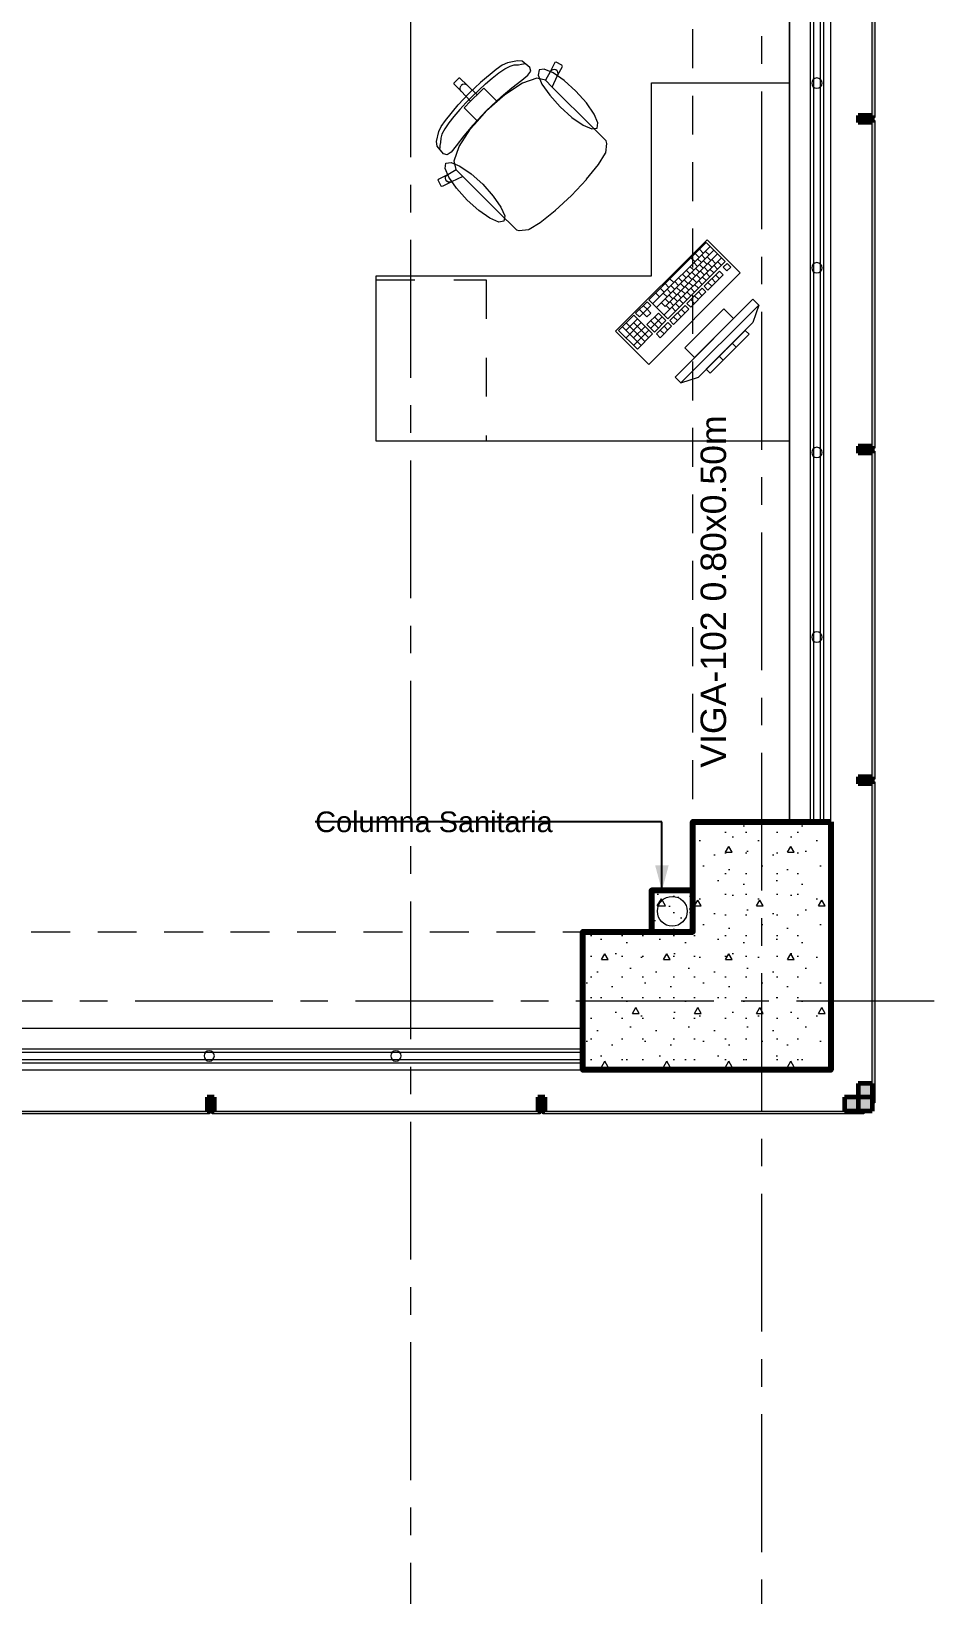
# Model space of a CAD drawing. Header units: inches. Extents: x -38 to 5698, y -33 to 92.
# Drawn here: x 326.17 to 329.44, y 5.3 to 10.97 of the extents above; entities that cross this region are included whole.
import ezdxf

# ---------------------------------------------------------------- set-up
doc = ezdxf.new("R2010")
doc.units = ezdxf.units.IN
doc.header["$MEASUREMENT"] = 0
doc.set_wipeout_variables(frame=1)
for name, pattern in [('Hidden Line', [0.195611, 0.141111, -0.0545]), ('Punto & Raya', [0.65, 0.5, -0.075, 0, -0.075]), ('Rayas', [0.282222, 0.141111, -0.141111]), ('Wipeout_Contour', [1, 0, -1])]:
    doc.linetypes.add(name, pattern=pattern)
for name, color, linetype in [('02 _ ARQ _ ALB _ Ejes Generales', 7, 'Continuous'), ('02 _ ARQ _ ZON _ Espacio.3D', 7, 'Continuous'), ('08 _ STR _ EXT _ 06 Columnas', 7, 'Continuous'), ('08 _ STR _ EXT _ 07 Losa Aligerada', 7, 'Continuous'), ('08 _ STR _ EXT _ 09 Vigas', 7, 'Continuous'), ('Acabado - Muros', 7, 'Continuous'), ('Estructura - 04 MURO', 253, 'Continuous'), ('Estructura - Carga', 7, 'Continuous'), ('Interior - Escaleras & Barandillas', 7, 'Continuous'), ('Interior - Mobiliario', 7, 'Continuous'), ('Marcador - Secciones', 251, 'Continuous'), ('MEP - HVAC', 7, 'Continuous'), ('Notas - Etiquetas', 251, 'Continuous')]:
    doc.layers.add(name, color=color, linetype=linetype)
doc.styles.add('Estilo_Generado_4', font='swisse.ttf')
doc.dimstyles.new('Estilo_Generado__8', dxfattribs={"dimtxt": 0.18, "dimasz": 0.0912, "dimexe": 0.18, "dimexo": 0.0625, "dimgap": 0, "dimtad": 0, "dimtih": 1, "dimtoh": 1, "dimdec": 4, "dimzin": 0, "dimdsep": 46, "dimcen": 0.09, "dimadec": 0, "dimazin": 0, "dimtfac": 1, "dimtdec": 4, "dimtmove": 0, "dimatfit": 3, "dimldrblk": 'ARROWHEAD_5', "dimfxl": 1, "dimtolj": 1, "dimtzin": 0, "dimarcsym": 0})

# ---------------------------------------------------------------- blocks, each defined once
blk = doc.blocks.new('ARROWHEAD_5')
at = {"linetype": 'Continuous', "lineweight": 0}
blk.add_hatch(color=0, dxfattribs=at).paths.add_polyline_path([(-1, 0.2679), (0, 0), (-1, -0.2679)])
at = {"color": 0, "linetype": 'Continuous', "lineweight": 0}
blk.add_line((0, 0), (-1, 0), dxfattribs=at)

msp = doc.modelspace()

# ---------------------------------------------------------------- hatches: boundary and pattern name
at = {"layer": 'Acabado - Muros', "linetype": 'Continuous', "lineweight": 9}
for points in [[(329.2299, 10.655), (329.2299, 11.57), (329.2199, 11.57), (329.2199, 10.655)], [(329.2299, 9.455), (329.2299, 10.645), (329.2199, 10.645), (329.2199, 9.455)], [(329.23, 8.255), (329.2299, 9.445), (329.2199, 9.445), (329.22, 8.255)], [(329.23, 7.08), (329.23, 8.245), (329.22, 8.245), (329.22, 7.08)], [(325.625, 7.04), (326.815, 7.04), (326.815, 7.05), (325.625, 7.05)], [(326.825, 7.04), (328.015, 7.04), (328.015, 7.05), (326.825, 7.05)], [(328.025, 7.04), (329.19, 7.04), (329.19, 7.05), (328.025, 7.05)]]:
    msp.add_hatch(color=250, dxfattribs=at).paths.add_polyline_path(points)
at = {"layer": 'Acabado - Muros', "linetype": 'Continuous', "lineweight": 0}
for points in [[(329.1699, 10.6375), (329.2199, 10.6375), (329.2199, 10.6625), (329.1699, 10.6625)], [(329.1699, 9.4375), (329.2199, 9.4375), (329.2199, 9.4625), (329.1699, 9.4625)], [(329.17, 8.2375), (329.22, 8.2375), (329.22, 8.2625), (329.17, 8.2625)], [(329.17, 7.15), (329.17, 7.05), (329.22, 7.05), (329.22, 7.15)], [(326.8075, 7.1), (326.8075, 7.05), (326.8325, 7.05), (326.8325, 7.1)], [(328.0075, 7.1), (328.0075, 7.05), (328.0325, 7.05), (328.0325, 7.1)], [(329.12, 7.1), (329.12, 7.05), (329.22, 7.05), (329.22, 7.1)]]:
    msp.add_hatch(color=254, dxfattribs=at).paths.add_polyline_path(points)
at = {"layer": 'Estructura - Carga', "linetype": 'Continuous', "lineweight": 13}
h = msp.add_hatch(dxfattribs=at)
h.set_pattern_fill('HORMIGÓN_ARMADO_0002', color=251, style=0, pattern_type=2)
h.set_pattern_definition([(0, (277.50004, 6e-09), (0, 0.3117692), [0.03, -0.15]), (0, (277.59004, 0.1559), (0, 0.3117692), [0.03, -0.15]), (60, (277.50004, 6e-09), (-0.27, 0.1558846), [0.03, -0.15]), (60, (277.68004, 6e-09), (-0.27, 0.1558846), [0.03, -0.15]), (120, (277.53004, 6e-09), (0.27, 0.1558846), [0.03, -0.15]), (120, (277.71004, 6e-09), (0.27, 0.1558846), [0.03, -0.15]), (0, (277.50004, 0.03), (0, 0.06), [0, -0.06, 0, -0.09]), (45, (277.53004, 0.03), (-0.04242641, 0.04242641), [0, -0.045, 0, -0.075])])
h.paths.add_polyline_path([(328.42, 7.7), (328.57, 7.7), (328.57, 7.85), (328.42, 7.85)])

# ---------------------------------------------------------------- linework, layer by layer
at = {"layer": '02 _ ARQ _ ALB _ Ejes Generales', "color": 252, "linetype": 'Punto & Raya', "lineweight": 13}
for p, q in [((328.82, 3.05), (328.82, 44.9)), ((283.3454, 7.45), (332.07, 7.45))]:
    msp.add_line(p, q, dxfattribs=at)
at = {"layer": '02 _ ARQ _ ZON _ Espacio.3D', "color": 254, "linetype": 'Continuous', "lineweight": 0, "flags": 128}
msp.add_lwpolyline([(321.57, 16.9), (321.22, 16.9), (321.22, 7.7), (321.57, 7.7), (321.57, 8.1), (322.07, 8.1), (322.07, 7.35), (328.17, 7.35), (328.17, 7.7), (328.57, 7.7), (328.57, 8.1), (328.92, 8.1), (328.92, 11.45), (323.12, 11.45), (323.12, 16.1), (321.57, 16.1)], close=True, dxfattribs=at)
at = {"layer": '08 _ STR _ EXT _ 07 Losa Aligerada', "color": 7, "linetype": 'Continuous', "lineweight": 18, "flags": 128}
msp.add_lwpolyline([(320.8699, 5.6637), (322.07, 5.6637), (322.07, 7.2), (329.07, 7.2), (329.07, 14.9999), (329.07, 15.1499), (329.07, 15.1499), (329.07, 15.7999), (329.07, 15.7999), (329.07, 18.1001), (329.07, 20.35), (326.57, 20.35), (324.17, 20.35), (324.17, 22.35), (324.17, 22.6), (324.17, 24.5), (324.17, 24.75), (324.17, 26.75), (329.07, 26.75), (329.07, 29.7)], dxfattribs=at)
at = {"layer": '08 _ STR _ EXT _ 09 Vigas', "color": 251, "linetype": 'Hidden Line', "lineweight": 13}
for p, q in [((328.57, 7.7), (328.57, 16.9)), ((322.07, 7.7), (328.57, 7.7))]:
    msp.add_line(p, q, dxfattribs=at)
at = {"layer": 'Acabado - Muros', "color": 7, "linetype": 'Continuous', "lineweight": 60}
for p, q in [((329.1699, 10.6625), (329.1699, 10.6375)), ((329.2199, 10.6625), (329.1699, 10.6625)), ((329.2199, 10.6375), (329.1699, 10.6375)), ((329.2199, 10.6625), (329.2199, 10.6375)), ((329.1699, 9.4625), (329.1699, 9.4375)), ((329.2199, 9.4625), (329.1699, 9.4625)), ((329.2199, 9.4375), (329.1699, 9.4375)), ((329.2199, 9.4625), (329.2199, 9.4375)), ((329.17, 8.2625), (329.17, 8.2375)), ((329.22, 8.2625), (329.17, 8.2625)), ((329.22, 8.2375), (329.17, 8.2375)), ((329.22, 8.2625), (329.22, 8.2375)), ((329.22, 7.15), (329.17, 7.15)), ((329.17, 7.15), (329.17, 7.05)), ((329.22, 7.15), (329.22, 7.05)), ((326.8075, 7.1), (326.8075, 7.05)), ((326.8325, 7.1), (326.8075, 7.1)), ((326.8325, 7.1), (326.8325, 7.05)), ((328.0075, 7.1), (328.0075, 7.05)), ((328.0325, 7.1), (328.0075, 7.1)), ((328.0325, 7.1), (328.0325, 7.05)), ((329.12, 7.1), (329.12, 7.05)), ((329.22, 7.1), (329.12, 7.1)), ((329.22, 7.1), (329.22, 7.05)), ((326.8325, 7.05), (326.8075, 7.05)), ((328.0325, 7.05), (328.0075, 7.05)), ((329.22, 7.05), (329.12, 7.05)), ((329.22, 7.05), (329.17, 7.05))]:
    msp.add_line(p, q, dxfattribs=at)
at = {"layer": 'Acabado - Muros', "color": 7, "linetype": 'Continuous', "lineweight": 13, "flags": 128}
for points in [[(329.2299, 10.655), (329.2199, 10.655), (329.2199, 11.57), (329.2299, 11.57)], [(329.2299, 9.455), (329.2199, 9.455), (329.2199, 10.645), (329.2299, 10.645)], [(329.23, 8.255), (329.22, 8.255), (329.2199, 9.445), (329.2299, 9.445)], [(329.23, 7.08), (329.22, 7.08), (329.22, 8.245), (329.23, 8.245)], [(325.625, 7.04), (325.625, 7.05), (326.815, 7.05), (326.815, 7.04)], [(326.825, 7.04), (326.825, 7.05), (328.015, 7.05), (328.015, 7.04)], [(328.025, 7.04), (328.025, 7.05), (329.19, 7.05), (329.19, 7.04)]]:
    msp.add_lwpolyline(points, close=True, dxfattribs=at)
at = {"layer": 'Estructura - Carga', "color": 7, "linetype": 'Continuous', "lineweight": 80, "flags": 128}
msp.add_lwpolyline([(328.42, 7.7), (328.57, 7.7), (328.57, 7.85), (328.42, 7.85)], close=True, dxfattribs=at)
at = {"layer": 'Interior - Mobiliario', "color": 175, "linetype": 'Continuous', "lineweight": 13}
for p, q in [((327.8778, 10.8447), (327.8561, 10.8298)), ((327.897, 10.8536), (327.8778, 10.8447)), ((327.8874, 10.832), (327.9063, 10.842)), ((327.9332, 10.8614), (327.897, 10.8536)), ((327.9063, 10.842), (327.921, 10.8459)), ((327.921, 10.8459), (327.9364, 10.847)), ((327.95, 10.8595), (327.9332, 10.8614)), ((327.9364, 10.847), (327.9472, 10.8491)), ((327.9472, 10.8491), (327.9552, 10.8499)), ((327.9778, 10.8363), (327.95, 10.8595)), ((327.9552, 10.8499), (327.9597, 10.8507)), ((327.9812, 10.8234), (327.9778, 10.8363)), ((328.0692, 10.8543), (328.0522, 10.8212)), ((328.0732, 10.8557), (328.0692, 10.8543)), ((328.0946, 10.8448), (328.0732, 10.8557)), ((328.0789, 10.8077), (328.0959, 10.8408)), ((328.0959, 10.8408), (328.0946, 10.8448)), ((327.7029, 10.7811), (327.7114, 10.7896)), ((327.7029, 10.7768), (327.7029, 10.7811)), ((327.72, 10.7981), (327.7114, 10.7896)), ((327.7242, 10.7982), (327.72, 10.7981)), ((327.7503, 10.7721), (327.7242, 10.7982)), ((327.7994, 10.7829), (327.7572, 10.7438)), ((327.8561, 10.8298), (327.7994, 10.7829)), ((327.817, 10.7774), (327.8418, 10.7986)), ((327.8418, 10.7986), (327.8656, 10.8172)), ((327.8656, 10.8172), (327.8874, 10.832)), ((327.951, 10.7793), (327.8871, 10.738)), ((327.9128, 10.7625), (327.9489, 10.7905)), ((327.9489, 10.7905), (327.9712, 10.8091)), ((328.0029, 10.7977), (327.951, 10.7793)), ((327.9712, 10.8091), (327.9812, 10.8234)), ((328.0349, 10.7902), (328.0029, 10.7977)), ((328.0522, 10.8212), (328.0349, 10.7902)), ((328.0351, 10.7902), (328.0349, 10.7902)), ((328.0351, 10.7902), (328.0593, 10.7659)), ((328.0558, 10.8258), (328.0522, 10.8212)), ((328.061, 10.8287), (328.0558, 10.8258)), ((328.0593, 10.7659), (328.0789, 10.8077)), ((328.0668, 10.8295), (328.061, 10.8287)), ((328.0724, 10.8279), (328.0668, 10.8295)), ((328.077, 10.8243), (328.0724, 10.8279)), ((328.0799, 10.8192), (328.077, 10.8243)), ((328.0789, 10.8077), (328.0805, 10.8134)), ((328.0805, 10.8134), (328.0799, 10.8192)), ((327.7289, 10.7507), (327.7029, 10.7768)), ((327.7181, 10.7016), (327.7572, 10.7438)), ((327.7246, 10.7613), (327.7258, 10.7671)), ((327.7257, 10.7556), (327.7246, 10.7613)), ((327.7289, 10.7507), (327.7257, 10.7556)), ((327.7258, 10.7671), (327.729, 10.772)), ((327.7629, 10.7142), (327.7289, 10.7507)), ((327.7339, 10.7753), (327.729, 10.772)), ((327.7397, 10.7764), (327.7339, 10.7753)), ((327.7454, 10.7753), (327.7397, 10.7764)), ((327.7503, 10.7721), (327.7454, 10.7753)), ((327.769, 10.7321), (327.7461, 10.7086)), ((327.7868, 10.7381), (327.7503, 10.7721)), ((327.7629, 10.7142), (327.7749, 10.7261)), ((327.769, 10.7321), (327.7924, 10.7549)), ((327.7868, 10.7381), (327.7749, 10.7261)), ((327.8105, 10.7617), (327.7868, 10.7381)), ((327.7924, 10.7549), (327.817, 10.7774)), ((327.8316, 10.7406), (327.8105, 10.7617)), ((327.8207, 10.6803), (327.8734, 10.7298)), ((327.859, 10.7132), (327.8316, 10.7406)), ((327.8871, 10.738), (327.859, 10.7132)), ((327.8734, 10.7298), (327.9128, 10.7625)), ((328.2072, 10.6181), (328.0593, 10.7659)), ((327.6713, 10.6449), (327.7181, 10.7016)), ((327.7236, 10.684), (327.7024, 10.6592)), ((327.7461, 10.7086), (327.7236, 10.684)), ((327.7393, 10.6906), (327.7629, 10.7142)), ((327.7605, 10.6694), (327.7393, 10.6906)), ((327.7878, 10.642), (327.7605, 10.6694)), ((327.8207, 10.6803), (327.7712, 10.6276)), ((327.7878, 10.642), (327.8211, 10.6799)), ((327.859, 10.7132), (327.8211, 10.6799)), ((327.6474, 10.604), (327.6564, 10.6232)), ((327.6564, 10.6232), (327.6713, 10.6449)), ((327.669, 10.6136), (327.659, 10.5948)), ((327.6838, 10.6354), (327.669, 10.6136)), ((327.7024, 10.6592), (327.6838, 10.6354)), ((327.7217, 10.5501), (327.763, 10.6139)), ((327.7712, 10.6276), (327.7385, 10.5883)), ((327.763, 10.6139), (327.7878, 10.642)), ((328.2327, 10.5926), (328.2072, 10.6181)), ((327.6396, 10.5678), (327.6474, 10.604)), ((327.6415, 10.5511), (327.6396, 10.5678)), ((327.6519, 10.5538), (327.6512, 10.5458)), ((327.654, 10.5646), (327.6519, 10.5538)), ((327.6551, 10.58), (327.654, 10.5646)), ((327.659, 10.5948), (327.6551, 10.58)), ((327.7106, 10.5521), (327.6919, 10.5298)), ((327.7385, 10.5883), (327.7106, 10.5521)), ((328.2546, 10.5706), (328.2327, 10.5926)), ((328.2535, 10.5274), (328.2575, 10.5613)), ((328.2575, 10.5613), (328.2546, 10.5706)), ((327.6647, 10.5232), (327.6415, 10.5511)), ((327.6512, 10.5458), (327.6504, 10.5413)), ((327.6776, 10.5198), (327.6647, 10.5232)), ((327.6919, 10.5298), (327.6776, 10.5198)), ((327.7034, 10.4981), (327.7217, 10.5501)), ((327.7108, 10.4662), (327.7034, 10.4981)), ((328.2277, 10.4852), (328.2526, 10.5253)), ((328.2526, 10.5253), (328.2535, 10.5274)), ((327.6467, 10.4319), (327.6798, 10.4488)), ((327.6716, 10.4342), (327.6723, 10.4401)), ((327.6723, 10.4401), (327.6752, 10.4452)), ((327.6752, 10.4452), (327.6798, 10.4488)), ((327.6798, 10.4488), (327.7108, 10.4662)), ((327.7351, 10.4417), (327.6933, 10.4221)), ((327.7108, 10.4659), (327.7108, 10.4662)), ((327.7108, 10.4659), (327.7351, 10.4417)), ((327.8829, 10.2938), (327.7351, 10.4417)), ((328.1841, 10.4316), (328.2277, 10.4852)), ((327.6454, 10.4278), (327.6467, 10.4319)), ((327.6562, 10.4064), (327.6454, 10.4278)), ((327.6602, 10.4051), (327.6562, 10.4064)), ((327.6933, 10.4221), (327.6602, 10.4051)), ((327.6731, 10.4286), (327.6716, 10.4342)), ((327.6767, 10.424), (327.6731, 10.4286)), ((327.6818, 10.4212), (327.6767, 10.424)), ((327.6877, 10.4205), (327.6818, 10.4212)), ((327.6933, 10.4221), (327.6877, 10.4205)), ((328.1286, 10.3724), (328.1835, 10.4307)), ((328.1835, 10.4307), (328.1841, 10.4316)), ((328.1286, 10.3724), (328.0703, 10.3176)), ((327.9084, 10.2683), (327.8829, 10.2938)), ((327.9304, 10.2464), (327.9084, 10.2683)), ((328.0158, 10.2733), (327.9757, 10.2484)), ((328.0694, 10.3169), (328.0158, 10.2733)), ((328.0703, 10.3176), (328.0694, 10.3169)), ((327.9397, 10.2435), (327.9304, 10.2464)), ((327.9736, 10.2475), (327.9397, 10.2435)), ((327.9757, 10.2484), (327.9736, 10.2475)), ((328.618, 10.2015), (328.4103, 9.9938)), ((328.6318, 10.1878), (328.424, 9.98)), ((328.6455, 10.174), (328.4378, 9.9663)), ((328.6592, 10.1603), (328.4688, 9.9699)), ((328.5782, 10.1617), (328.5919, 10.1479)), ((328.5938, 10.1772), (328.6075, 10.1635)), ((328.6006, 10.1566), (328.6143, 10.1429)), ((328.6144, 10.1704), (328.6282, 10.1567)), ((328.6866, 10.1329), (328.618, 10.2015)), ((328.6729, 10.1466), (328.4652, 9.9389)), ((328.4789, 9.9252), (328.6866, 10.1329)), ((328.5452, 10.1012), (328.5589, 10.0875)), ((328.5591, 10.1151), (328.5728, 10.1013)), ((328.5627, 10.1461), (328.5764, 10.1324)), ((328.5729, 10.1289), (328.5866, 10.1152)), ((328.5797, 10.1083), (328.5934, 10.0945)), ((328.5868, 10.1427), (328.6005, 10.129)), ((328.5935, 10.1221), (328.6073, 10.1084)), ((328.5969, 10.098), (328.6106, 10.0843)), ((328.6074, 10.136), (328.6211, 10.1222)), ((328.6658, 10.0983), (328.6104, 10.043)), ((328.6107, 10.1119), (328.6244, 10.0981)), ((328.6212, 10.1498), (328.635, 10.1361)), ((328.6246, 10.1257), (328.6383, 10.112)), ((328.6314, 10.1051), (328.6451, 10.0914)), ((328.6384, 10.1396), (328.6521, 10.1258)), ((328.6452, 10.1189), (328.6589, 10.1052)), ((328.6591, 10.1328), (328.6728, 10.1191)), ((328.6795, 10.0846), (328.6658, 10.0983)), ((328.6935, 10.126), (328.6796, 10.1122)), ((328.6796, 10.1122), (328.6933, 10.0985)), ((328.6933, 10.0985), (328.7072, 10.1123)), ((328.7072, 10.1123), (328.6935, 10.126)), ((328.4692, 10.0526), (328.4829, 10.0389)), ((328.4865, 10.0699), (328.5002, 10.0562)), ((328.4898, 10.0458), (328.5035, 10.0321)), ((328.5037, 10.0597), (328.5174, 10.0459)), ((328.5175, 10.0735), (328.5312, 10.0598)), ((328.5243, 10.0529), (328.538, 10.0392)), ((328.5314, 10.0874), (328.5451, 10.0736)), ((328.5382, 10.0667), (328.5519, 10.053)), ((328.5415, 10.0426), (328.5552, 10.0289)), ((328.552, 10.0806), (328.5657, 10.0669)), ((328.5553, 10.0565), (328.569, 10.0428)), ((328.5658, 10.0944), (328.5796, 10.0807)), ((328.5692, 10.0703), (328.5829, 10.0566)), ((328.576, 10.0497), (328.5897, 10.036)), ((328.583, 10.0842), (328.5967, 10.0705)), ((328.5898, 10.0635), (328.6035, 10.0498)), ((328.6037, 10.0774), (328.6174, 10.0637)), ((328.6104, 10.043), (328.6241, 10.0292)), ((328.6175, 10.0912), (328.6312, 10.0775)), ((328.6241, 10.0292), (328.6795, 10.0846)), ((328.6242, 10.0568), (328.6379, 10.0431)), ((328.6381, 10.0707), (328.6518, 10.0569)), ((328.6519, 10.0845), (328.6656, 10.0708)), ((328.4034, 9.9868), (328.3619, 9.9453)), ((328.4171, 9.9731), (328.4034, 9.9868)), ((328.4103, 9.9938), (328.4789, 9.9252)), ((328.4346, 10.018), (328.4483, 10.0043)), ((328.4519, 10.0353), (328.4656, 10.0216)), ((328.4621, 10.0181), (328.4758, 10.0044)), ((328.4689, 9.9975), (328.4826, 9.9838)), ((328.476, 10.032), (328.4897, 10.0183)), ((328.4828, 10.0113), (328.4965, 9.9976)), ((328.4861, 9.9872), (328.4998, 9.9735)), ((328.4966, 10.0252), (328.5103, 10.0115)), ((328.4999, 10.0011), (328.5137, 9.9874)), ((328.7877, 9.9962), (328.5049, 9.7133)), ((328.5105, 10.039), (328.5242, 10.0253)), ((328.5138, 10.0149), (328.5275, 10.0012)), ((328.5206, 9.9943), (328.5343, 9.9806)), ((328.5276, 10.0288), (328.5413, 10.0151)), ((328.5344, 10.0081), (328.5481, 9.9944)), ((328.6035, 10.036), (328.5481, 9.9806)), ((328.5483, 10.022), (328.562, 10.0083)), ((328.5618, 9.9669), (328.6172, 10.0223)), ((328.5619, 9.9945), (328.5756, 9.9808)), ((328.5621, 10.0358), (328.5758, 10.0221)), ((328.5758, 10.0083), (328.5895, 9.9946)), ((328.5896, 10.0222), (328.6033, 10.0085)), ((328.6172, 10.0223), (328.6035, 10.036)), ((328.8089, 9.9749), (328.7877, 9.9962)), ((328.3549, 9.9384), (328.2996, 9.883)), ((328.4235, 9.8698), (328.3549, 9.9384)), ((328.3619, 9.9453), (328.3756, 9.9316)), ((328.3756, 9.9316), (328.3894, 9.9454)), ((328.3757, 9.9591), (328.3894, 9.9454)), ((328.4033, 9.9593), (328.3894, 9.9454)), ((328.3894, 9.9454), (328.4031, 9.9317)), ((328.3896, 9.973), (328.4033, 9.9593)), ((328.4445, 9.9457), (328.403, 9.9041)), ((328.4031, 9.9317), (328.417, 9.9456)), ((328.4033, 9.9593), (328.4171, 9.9731)), ((328.417, 9.9456), (328.4033, 9.9593)), ((328.4583, 9.932), (328.4167, 9.8904)), ((328.4307, 9.9318), (328.4581, 9.9044)), ((328.472, 9.9183), (328.4445, 9.9457)), ((328.4551, 9.9836), (328.4688, 9.9699)), ((328.4722, 9.9734), (328.486, 9.9597)), ((328.5411, 9.9737), (328.4858, 9.9183)), ((328.4929, 9.9666), (328.5066, 9.9529)), ((328.4995, 9.9046), (328.5549, 9.96)), ((328.4996, 9.9322), (328.5133, 9.9185)), ((328.5067, 9.9804), (328.5204, 9.9667)), ((328.5135, 9.946), (328.5272, 9.9323)), ((328.5261, 9.6921), (328.8089, 9.9749)), ((328.5273, 9.9599), (328.541, 9.9462)), ((328.6816, 9.9608), (328.5402, 9.8194)), ((328.5549, 9.96), (328.5411, 9.9737)), ((328.5481, 9.9806), (328.5618, 9.9669)), ((328.717, 9.9254), (328.6816, 9.9608)), ((328.8089, 9.9749), (328.7877, 9.9113)), ((328.2996, 9.883), (328.3681, 9.8144)), ((328.3134, 9.8968), (328.382, 9.8283)), ((328.3824, 9.9109), (328.327, 9.8555)), ((328.3687, 9.9246), (328.3271, 9.8831)), ((328.3272, 9.9107), (328.3958, 9.8421)), ((328.4098, 9.8835), (328.3544, 9.8281)), ((328.3961, 9.8972), (328.3545, 9.8557)), ((328.3548, 9.9108), (328.4097, 9.8559)), ((328.403, 9.9041), (328.4304, 9.8767)), ((328.4169, 9.918), (328.4443, 9.8906)), ((328.4304, 9.8767), (328.472, 9.9183)), ((328.4788, 9.9114), (328.4373, 9.8699)), ((328.451, 9.8561), (328.4925, 9.8977)), ((328.4511, 9.8837), (328.4649, 9.87)), ((328.465, 9.8976), (328.4787, 9.8838)), ((328.4925, 9.8977), (328.4788, 9.9114)), ((328.4858, 9.9183), (328.4995, 9.9046)), ((328.5756, 9.784), (328.717, 9.9254)), ((328.7877, 9.9113), (328.5897, 9.7133)), ((328.7594, 9.883), (328.618, 9.7416)), ((328.7736, 9.8689), (328.7594, 9.883)), ((328.3681, 9.8144), (328.4235, 9.8698)), ((328.4373, 9.8699), (328.451, 9.8561)), ((328.5402, 9.8194), (328.5756, 9.784)), ((328.6321, 9.7275), (328.7736, 9.8689)), ((328.7123, 9.8359), (328.7264, 9.8217)), ((328.6651, 9.7887), (328.6793, 9.7746)), ((328.5049, 9.7133), (328.5261, 9.6921)), ((328.5261, 9.6921), (328.5897, 9.7133)), ((328.618, 9.7416), (328.6321, 9.7275))]:
    msp.add_line(p, q, dxfattribs=at)
at = {"layer": 'Interior - Mobiliario', "color": 175, "linetype": 'Rayas', "lineweight": 13}
for p, q in [((327.42, 10.066), (327.82, 10.066)), ((327.82, 10.066), (327.82, 9.481))]:
    msp.add_line(p, q, dxfattribs=at)
at = {"layer": 'Interior - Mobiliario', "color": 175, "linetype": 'Continuous', "lineweight": 13, "flags": 128}
for points in [[(328.1451, 10.7509), (328.1026, 10.789), (328.0623, 10.817), (328.0302, 10.8306), (328.0113, 10.8278), (328.0084, 10.8088), (328.022, 10.7768), (328.05, 10.7364), (328.0882, 10.6939), (328.1307, 10.6558), (328.171, 10.6278), (328.2031, 10.6141), (328.222, 10.617), (328.2249, 10.6359), (328.2113, 10.668), (328.1833, 10.7084)], [(327.7502, 10.3559), (327.712, 10.3984), (327.684, 10.4388), (327.6704, 10.4708), (327.6733, 10.4897), (327.6922, 10.4926), (327.7243, 10.479), (327.7646, 10.451), (327.8071, 10.4128), (327.8452, 10.3704), (327.8733, 10.33), (327.8869, 10.2979), (327.884, 10.279), (327.8651, 10.2761), (327.833, 10.2897), (327.7927, 10.3178)], [(328.7417, 10.0916), (328.6215, 10.2118), (328.2892, 9.8795), (328.4094, 9.7593)]]:
    msp.add_lwpolyline(points, close=True, dxfattribs=at)
at = {"layer": 'MEP - HVAC', "color": 7, "linetype": 'Continuous', "lineweight": 13, "flags": 128}
msp.add_lwpolyline([(328.495, 7.721, -1), (328.495, 7.829, -1)], format="xyb", close=True, dxfattribs=at)

# ---------------------------------------------------------------- texts
at = {"layer": 'Notas - Etiquetas', "color": 8, "linetype": 'Continuous', "lineweight": 13, "insert": (328.5976, 8.296), "char_height": 0.0925, "attachment_point": 1, "rotation": 90, "style": 'Estilo_Generado_4'}
msp.add_mtext('\\A1;{\\pql;\\fSwis721 Ex BT|b0|i0|c0|p34;VIGA-102\\fSwis721 Ex BT|b0|i0|c0|p34; \\fSwis721 Ex BT|b0|i0|c0|p34;0.80\\fSwis721 Ex BT|b0|i0|c0|p34;x\\fSwis721 Ex BT|b0|i0|c0|p34;0.50\\fSwis721 Ex BT|b0|i0|c0|p34;m}', dxfattribs=at)
at = {"layer": 'Notas - Etiquetas', "color": 8, "linetype": 'Continuous', "lineweight": 35, "insert": (327.1991, 8.0992), "char_height": 0.075, "attachment_point": 4, "style": 'Estilo_Generado_4'}
msp.add_mtext('\\A1;{\\pql;\\fSwis721 Ex BT|b0|i0|c0|p34;Columna Sanitaria}', dxfattribs=at)

# ---------------------------------------------------------------- leaders
at = {"layer": 'Notas - Etiquetas', "color": 8, "linetype": 'Continuous', "lineweight": 13, "annotation_type": 0, "has_hookline": 1, "hookline_direction": 1, "text_width": 1.0171}
msp.add_leader([(328.4573, 7.85), (328.4573, 8.0992), (327.1991, 8.0992)], dimstyle='Estilo_Generado__8', dxfattribs=at)

# ---------------------------------------------------------------- next in the draw order: wipeouts: each hides what was drawn before it
at = {"color": 254, "linetype": 'Wipeout_Contour', "lineweight": 0, "ltscale": 9854.767958}
msp.add_wipeout([(328.9199, 11.45), (328.92, 8.1), (329.07, 8.1), (329.0699, 11.45)], dxfattribs=at).dxf.layer = 'Estructura - 04 MURO'
at = {"color": 254, "linetype": 'Wipeout_Contour', "lineweight": 0, "ltscale": 9839.231439}
msp.add_wipeout([(322.07, 7.2), (328.17, 7.2), (328.17, 7.35), (322.07, 7.35)], dxfattribs=at).dxf.layer = 'Estructura - 04 MURO'

# ---------------------------------------------------------------- next in the draw order: hatches: boundary and pattern name
at = {"layer": '08 _ STR _ EXT _ 06 Columnas', "linetype": 'Continuous', "lineweight": 9}
h = msp.add_hatch(dxfattribs=at)
h.set_pattern_fill('HORMIGÓN_EN_MASA_0002', style=0, pattern_type=2)
h.set_pattern_definition([(0, (277.50004, 6e-09), (0, 0.3897114), [0.024375, -0.200625]), (0, (277.61254, 0.19486), (0, 0.3897114), [0.024375, -0.200625]), (60, (277.50004, 6e-09), (-0.3375, 0.1948557), [0.024375, -0.200625]), (60, (277.72504, 6e-09), (-0.3375, 0.1948557), [0.024375, -0.200625]), (120, (277.5244, 6e-09), (0.3375, 0.1948557), [0.024375, -0.200625]), (120, (277.7494, 6e-09), (0.3375, 0.1948557), [0.024375, -0.200625]), (0, (277.50004, 0.0375), (0, 0.075), [0, -0.075, 0, -0.1125]), (45, (277.53754, 0.0375), (-0.05303301, 0.05303301), [0, -0.05625, 0, -0.09375])])
h.paths.add_polyline_path([(329.07, 8.1), (328.57, 8.1), (328.57, 7.7), (328.17, 7.7), (328.17, 7.2), (329.07, 7.2)])

# ---------------------------------------------------------------- next in the draw order: linework, layer by layer
at = {"layer": '08 _ STR _ EXT _ 06 Columnas', "color": 7, "linetype": 'Continuous', "lineweight": 80, "flags": 128}
msp.add_lwpolyline([(329.07, 8.1), (329.07, 7.2), (328.17, 7.2), (328.17, 7.7), (328.57, 7.7), (328.57, 8.1)], close=True, dxfattribs=at)
at = {"layer": '08 _ STR _ EXT _ 09 Vigas', "color": 251, "linetype": 'Hidden Line', "lineweight": 13}
for p, q in [((329.07, 7.2), (329.07, 39.9)), ((287.07, 7.2), (329.07, 7.2))]:
    msp.add_line(p, q, dxfattribs=at)
at = {"layer": 'Estructura - 04 MURO', "color": 7, "linetype": 'Continuous', "lineweight": 13, "flags": 128}
for points in [[(328.9199, 11.45), (328.92, 8.1)], [(329.07, 8.1), (329.0699, 11.45)], [(328.17, 7.35), (322.07, 7.35)], [(322.07, 7.2), (328.17, 7.2)]]:
    msp.add_lwpolyline(points, dxfattribs=at)
at = {"layer": 'Interior - Escaleras & Barandillas', "color": 161, "linetype": 'Continuous', "lineweight": 13, "flags": 128}
for points in [[(329.0449, 11.45), (328.9949, 11.45), (328.995, 8.1), (329.045, 8.1)], [(329.0324, 11.45), (329.0074, 11.45), (329.0075, 8.1), (329.0325, 8.1)], [(329.0324, 11.45), (329.0074, 11.45), (329.0075, 8.1), (329.0325, 8.1)], [(329.0324, 11.45), (329.0074, 11.45), (329.0075, 8.1), (329.0325, 8.1)], [(328.17, 7.225), (328.17, 7.275), (322.07, 7.275), (322.07, 7.225)], [(328.17, 7.2375), (328.17, 7.2625), (322.07, 7.2625), (322.07, 7.2375)], [(328.17, 7.2375), (328.17, 7.2625), (322.07, 7.2625), (322.07, 7.2375)], [(328.17, 7.2375), (328.17, 7.2625), (322.07, 7.2625), (322.07, 7.2375)]]:
    msp.add_lwpolyline(points, close=True, dxfattribs=at)
for points in [[(329.0012, 10.78, 1), (329.0387, 10.78, 1)], [(329.0012, 10.11, 1), (329.0387, 10.11, 1)], [(329.0012, 9.44, 1), (329.0387, 9.44, 1)], [(329.0012, 8.77, 1), (329.0387, 8.77, 1)], [(326.8145, 7.2688, 1), (326.8145, 7.2313, 1)], [(327.4922, 7.2688, 1), (327.4922, 7.2313, 1)]]:
    msp.add_lwpolyline(points, format="xyb", close=True, dxfattribs=at)
at = {"layer": 'Interior - Mobiliario', "color": 175, "linetype": 'Continuous', "lineweight": 13, "flags": 128}
msp.add_lwpolyline([(328.92, 9.481), (327.42, 9.481), (327.42, 10.081), (328.42, 10.081), (328.42, 10.781), (328.92, 10.781)], close=True, dxfattribs=at)
at = {"layer": 'Marcador - Secciones', "color": 251, "linetype": 'Punto & Raya', "lineweight": 13}
msp.add_line((327.5454, 46.2111), (327.5454, 0.9472), dxfattribs=at)

doc.saveas('drawing.dxf')
